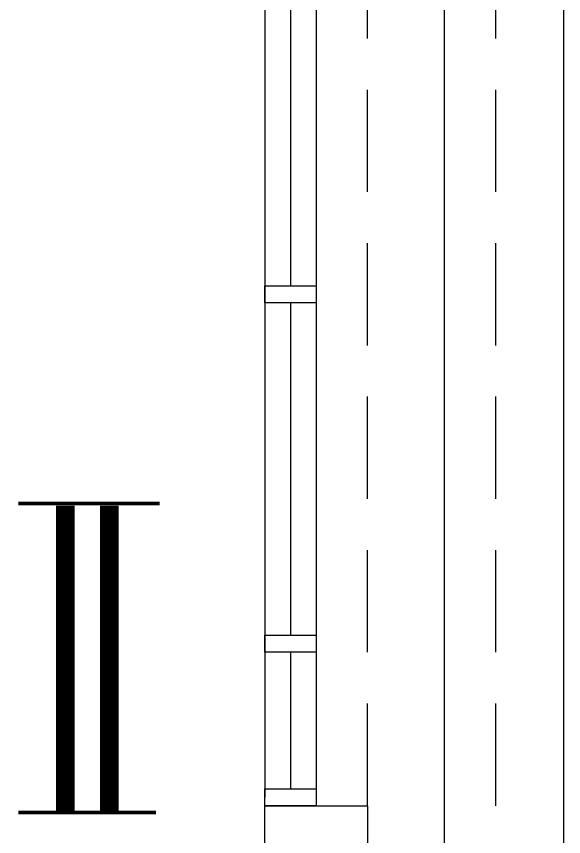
# Model space of a CAD drawing. Header units: inches. Extents: x 16928 to 514628, y -1471 to 241387.
# Drawn here: x 318139 to 319742, y 41140 to 43545 of the extents above; entities that cross this region are included whole.
import ezdxf

# ---------------------------------------------------------------- set-up
doc = ezdxf.new("R2010")
doc.units = ezdxf.units.IN
doc.header["$MEASUREMENT"] = 0
doc.linetypes.add('HIDDEN', pattern=[0.375, 0.25, -0.125])
for name, color, linetype in [('FITTING', 8, 'Continuous'), ('LW', 2, 'Continuous'), ('WALL', 1, 'Continuous'), ('WIN', 9, 'Continuous')]:
    doc.layers.add(name, color=color, linetype=linetype)

# ---------------------------------------------------------------- blocks, each defined once
blk = doc.blocks.new('WIN')
at = {"layer": 'WIN', "color": 1}
for p, q in [((-2479668.1, -915154.6), (-2476718.1, -915154.6)), ((-2479193.1, -915229.6), (-2478218.1, -915229.6)), ((-2478168.1, -915229.6), (-2477193.1, -915229.6)), ((-2477143.1, -915229.6), (-2476743.1, -915229.6)), ((-2479668.1, -915304.6), (-2476718.1, -915304.6))]:
    blk.add_line(p, q, dxfattribs=at)
for points in [[(-2478218.1, -915304.6), (-2478168.1, -915304.6), (-2478168.1, -915154.6), (-2478218.1, -915154.6)], [(-2477193.1, -915304.6), (-2477143.1, -915304.6), (-2477143.1, -915154.6), (-2477193.1, -915154.6)], [(-2476743.1, -915304.6), (-2476693.1, -915304.6), (-2476693.1, -915154.6), (-2476743.1, -915154.6)]]:
    blk.add_lwpolyline(points, close=True, dxfattribs=at)

msp = doc.modelspace()

# ---------------------------------------------------------------- linework, layer by layer
at = {"layer": 'FITTING', "color": 3}
for points, const_width in [([(318144.6, 42116.7), (318429.6, 42116.7)], 10.9), ([(318282.2, 41210.8), (318282.2, 42110.8)], 54.6), ([(318283.3, 42116.7), (318558.5, 42116.7)], 10.9), ([(318411, 41210.8), (318411, 42110.8)], 54.6), ([(318144.6, 41210.8), (318419.8, 41210.8)], 10.9), ([(318273.4, 41210.8), (318548.6, 41210.8)], 10.9)]:
    msp.add_lwpolyline(points, dxfattribs=dict(at, const_width=const_width))
at = {"layer": 'LW'}
for p, q in [((319742.5, 52530.5), (319742.5, 38930.5)), ((319392.5, 52180.5), (319392.5, 39280.5))]:
    msp.add_line(p, q, dxfattribs=at)
at = {"layer": 'LW', "linetype": 'HIDDEN', "ltscale": 1200}
for p, q in [((319542.5, 52330.5), (319542.5, 39130.5)), ((319167.5, 41230.5), (319167.5, 44230.5))]:
    msp.add_line(p, q, dxfattribs=at)
at = {"layer": 'WALL'}
msp.add_line((318867.5, 39655.5), (318867.5, 41230.5), dxfattribs=at)
msp.add_lwpolyline([(318867.5, 41080.5), (318867.5, 41230.5), (319167.5, 41230.5), (319167.5, 41080.5)], close=True, dxfattribs=at)

# ---------------------------------------------------------------- block references
at = {"layer": 'WIN', "xscale": -1, "rotation": 90}
msp.add_blockref('WIN', (-596287.1, -2435462.5), dxfattribs=at)

doc.saveas('drawing.dxf')
